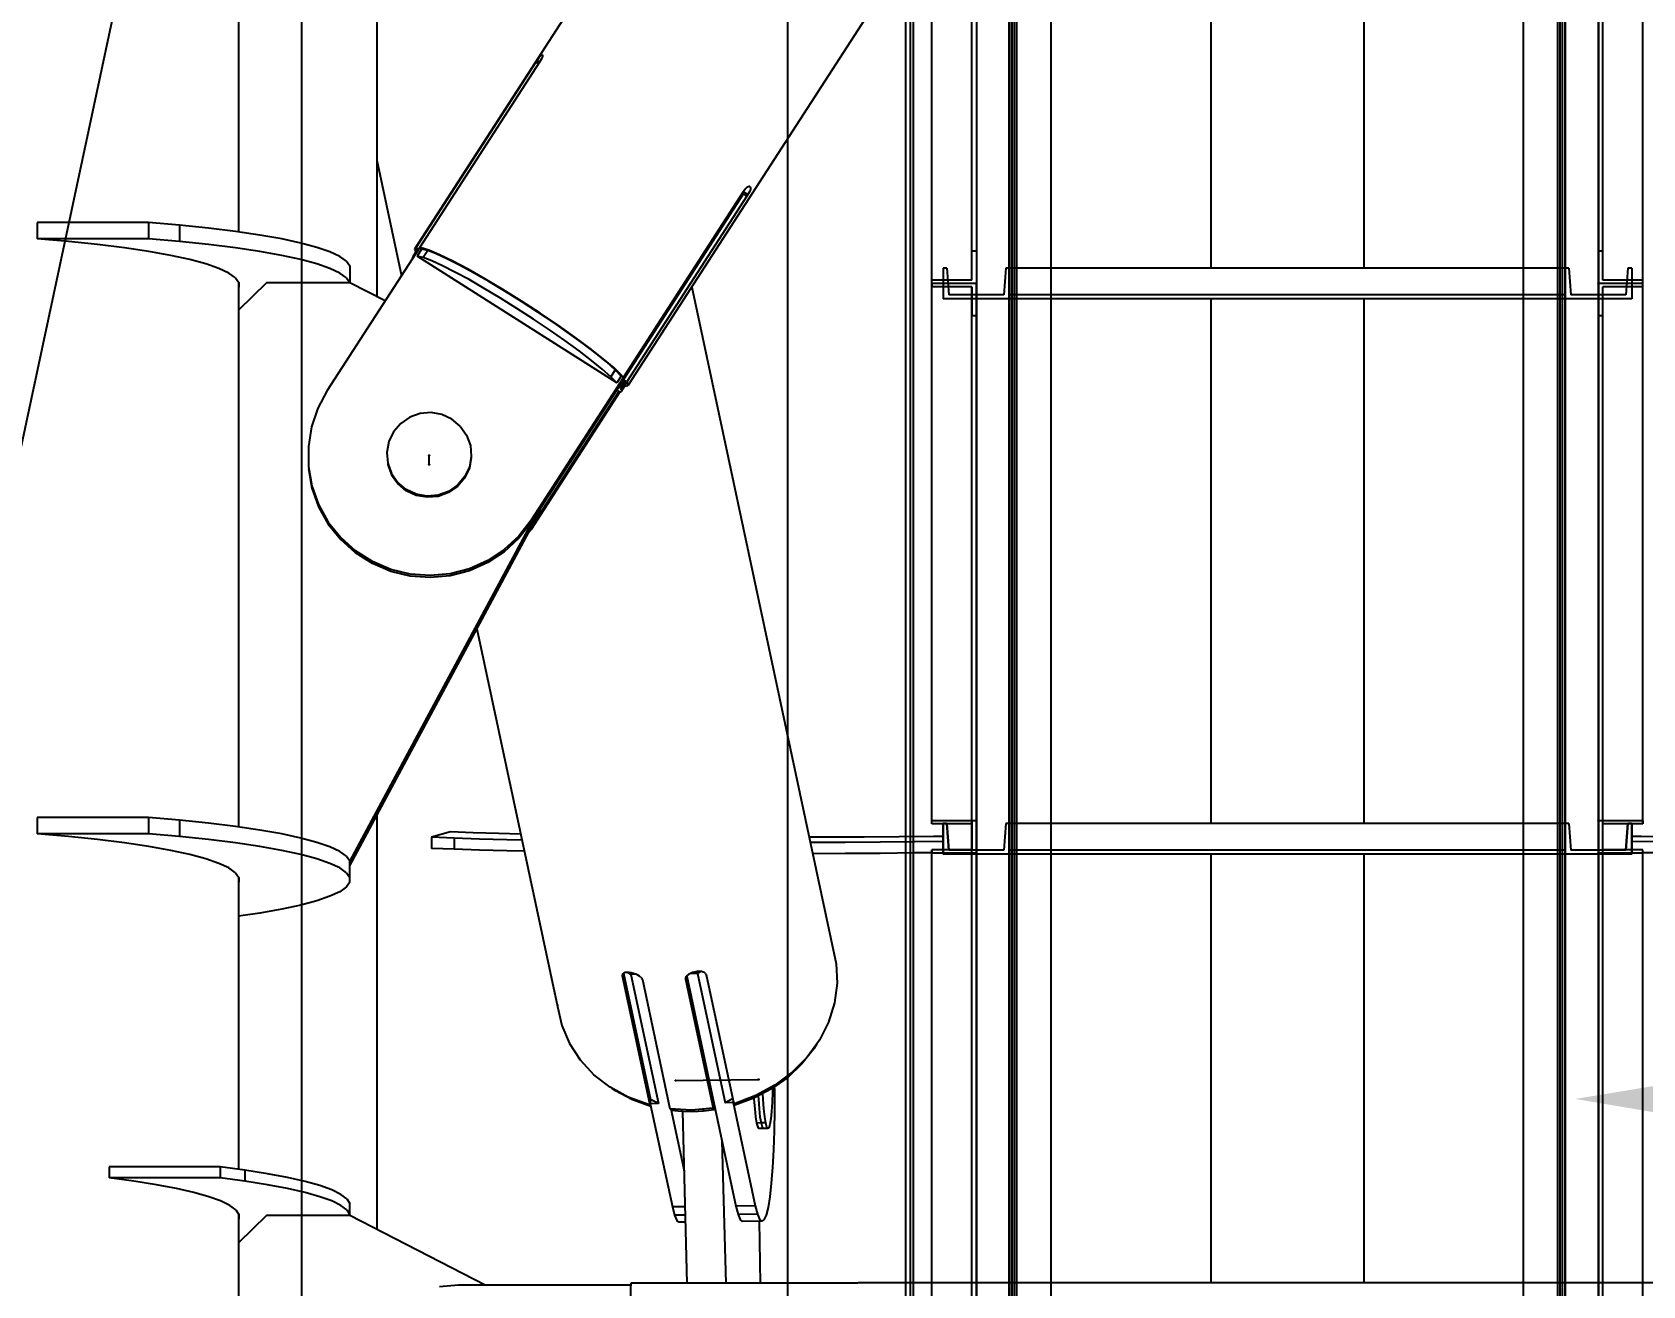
# Model space of a CAD drawing. Header units: millimetres. Extents: x 150209.93 to 150215.05, y 136675.65 to 136679.93.
# Drawn here: x 150211.3041 to 150211.3621, y 136678.6194 to 136678.6645 of the extents above; entities that cross this region are included whole.
import ezdxf

# ---------------------------------------------------------------- set-up
doc = ezdxf.new("R2010")
doc.units = ezdxf.units.MM
doc.header["$LTSCALE"] = 0.25
for name, pattern in [('CENTER', [50.8, 31.75, -6.35, 6.35, -6.35]), ('XKITLINE00', [0]), ('XKITLINE02', [4, 2, -2]), ('XKITLINE03', [6, 3, -1, 1, -1])]:
    doc.linetypes.add(name, pattern=pattern)
doc.styles.add('ROMANS', font='romans.shx')
doc.dimstyles.new('MD300', dxfattribs={"dimtxt": 2.5, "dimasz": 2.5, "dimexe": 1, "dimexo": 1, "dimgap": 0.5, "dimtad": 1, "dimdec": 1, "dimlfac": 50, "dimrnd": 0.5, "dimdsep": 46, "dimtxsty": 'ROMANS', "dimcen": 1, "dimclrd": 146, "dimclre": 146, "dimclrt": 30, "dimadec": 1, "dimazin": 2, "dimtfac": 1, "dimtdec": 1, "dimtmove": 0, "dimatfit": 1, "dimfxl": 1, "dimtolj": 1, "dimtzin": 0, "dimlwd": -1, "dimlwe": -1, "dimarcsym": 0})

# ---------------------------------------------------------------- blocks, each defined once
blk = doc.blocks.new('çatıı')
at = {"color": 8, "linetype": 'CENTER'}
for p, q in [((11840, 15740.27), (12015, 14920.27)), ((12370, 15740.27), (11840, 14920.27)), ((11927.5, 15330.27), (11840, 14920.27)), ((11927.5, 15330.27), (11927.5, 14510.27)), ((12015, 15209.12), (12015, 13540.01)), ((11950.5, 15090.41), (11950.5, 15092.06)), ((11994.88, 14979.51), (12009.79, 14979.7))]:
    blk.add_line(p, q, dxfattribs=at)
at = {"color": 8, "linetype": 'XKITLINE00'}
for p, q in [((11916.2, 15704.03), (11916.2, 15132.31)), ((12223.64, 15555.83), (11947.88, 15129.19)), ((12262.11, 15531.36), (11986.35, 15104.72)), ((11941.07, 15262.13), (11941.07, 15120.69)), ((12091.2, 15209.12), (12091.2, 15125.78)), ((12118.8, 15209.12), (12118.8, 15125.78)), ((11969.72, 15162.86), (11948.13, 15129.46)), ((11970.36, 15162.86), (11948.77, 15129.46)), ((11969.93, 15163.18), (11969.72, 15162.86)), ((11970.17, 15162.58), (11969.73, 15162.86)), ((11970.14, 15163.5), (11969.93, 15163.18)), ((11970.38, 15162.9), (11969.94, 15163.18)), ((11970.32, 15163.78), (11970.14, 15163.5)), ((11970.41, 15163.92), (11970.32, 15163.78)), ((11970.55, 15163.18), (11970.36, 15162.86)), ((11970.5, 15164), (11970.41, 15163.92)), ((11970.67, 15164.15), (11970.5, 15164)), ((11970.72, 15163.49), (11970.55, 15163.18)), ((11970.81, 15164.22), (11970.67, 15164.15)), ((11970.84, 15163.76), (11970.72, 15163.49)), ((11970.9, 15164.21), (11970.81, 15164.22)), ((11970.91, 15163.98), (11970.84, 15163.76)), ((11970.9, 15164.21), (11970.93, 15164.13)), ((11970.93, 15164.13), (11970.91, 15163.98)), ((11941.07, 15145.24), (11945.51, 15124.42)), ((12007.06, 15139.13), (11968.85, 15080.01)), ((12007.06, 15139.53), (11985.47, 15106.13)), ((12007.06, 15139.36), (11985.47, 15105.96)), ((12007.69, 15138.72), (11986.1, 15105.32)), ((12007.06, 15139.36), (12006.99, 15139.42)), ((12007.27, 15139.83), (12007.06, 15139.53)), ((12007.06, 15139.36), (12007.06, 15139.13)), ((12007.69, 15138.72), (12007.06, 15139.12)), ((12007.9, 15139.04), (12007.08, 15139.56)), ((12007.5, 15140.1), (12007.27, 15139.83)), ((12007.72, 15140.3), (12007.5, 15140.1)), ((12007.9, 15139.04), (12007.69, 15138.72)), ((12007.92, 15140.44), (12007.72, 15140.3)), ((12008.08, 15139.37), (12007.9, 15139.04)), ((12008.1, 15140.5), (12007.92, 15140.44)), ((12008.24, 15139.67), (12008.08, 15139.37)), ((12008.23, 15140.47), (12008.1, 15140.5)), ((12008.23, 15140.47), (12008.32, 15140.37)), ((12008.3, 15139.82), (12008.24, 15139.67)), ((12008.33, 15139.95), (12008.3, 15139.82)), ((12008.32, 15140.37), (12008.35, 15140.19)), ((12008.35, 15140.19), (12008.33, 15139.95)), ((11879.95, 15134.03), (11879.95, 15131.05)), ((11899.95, 15134.03), (11879.95, 15134.03)), ((11899.95, 15134.03), (11899.95, 15131.05)), ((11905.55, 15133.54), (11899.95, 15134.03)), ((11905.55, 15133.54), (11905.55, 15130.57)), ((11910.79, 15133), (11905.55, 15133.54)), ((11915.63, 15132.4), (11910.79, 15133)), ((11920.04, 15131.75), (11915.63, 15132.4)), ((11885.55, 15130.57), (11879.95, 15131.05)), ((11899.95, 15131.05), (11879.95, 15131.05)), ((11890.79, 15130.02), (11885.55, 15130.57)), ((11895.63, 15129.42), (11890.79, 15130.02)), ((11905.55, 15130.57), (11899.95, 15131.05)), ((11910.79, 15130.02), (11905.55, 15130.57)), ((11915.63, 15129.42), (11910.79, 15130.02)), ((11923.97, 15131.04), (11920.04, 15131.75)), ((11927.4, 15130.3), (11923.97, 15131.04)), ((11930.3, 15129.53), (11927.4, 15130.3)), ((11932.65, 15128.72), (11930.3, 15129.53)), ((11948.13, 15129.46), (11947.88, 15129.19)), ((11948.59, 15129.17), (11948.13, 15129.46)), ((11949.14, 15129.23), (11948.77, 15129.46)), ((11949.04, 15129.44), (11948.77, 15129.46)), ((11900.04, 15128.77), (11895.63, 15129.42)), ((11903.97, 15128.07), (11900.04, 15128.77)), ((11907.4, 15127.33), (11903.97, 15128.07)), ((11910.3, 15126.55), (11907.4, 15127.33)), ((11920.04, 15128.77), (11915.63, 15129.42)), ((11923.97, 15128.07), (11920.04, 15128.77)), ((11927.4, 15127.33), (11923.97, 15128.07)), ((11930.3, 15126.55), (11927.4, 15127.33)), ((11948.77, 15129.45), (11932.14, 15103.73)), ((11934.43, 15127.89), (11932.65, 15128.72)), ((11935.62, 15127.04), (11934.43, 15127.89)), ((11935.62, 15127.04), (11936.22, 15126.18)), ((11947.55, 15127.85), (11947.49, 15127.67)), ((11947.49, 15127.67), (11947.52, 15127.53)), ((11948.36, 15129.1), (11947.55, 15127.85)), ((11947.71, 15127.96), (11947.55, 15127.85)), ((11948.52, 15129.21), (11947.71, 15127.96)), ((11947.78, 15127.92), (11947.71, 15127.96)), ((11947.88, 15129.19), (11948.09, 15128.69)), ((11949.14, 15129.23), (11948.33, 15127.97)), ((11949.44, 15127.69), (11948.33, 15127.97)), ((11984.28, 15105.11), (11948.33, 15127.97)), ((11948.52, 15129.21), (11948.36, 15129.1)), ((11948.59, 15129.17), (11948.52, 15129.21)), ((11949.14, 15129.22), (11948.77, 15129.45)), ((11948.84, 15129.42), (11948.84, 15129.41)), ((11950.46, 15129), (11949.04, 15129.44)), ((11950.25, 15128.94), (11949.14, 15129.23)), ((11950.25, 15128.94), (11949.44, 15127.69)), ((11950.97, 15127.1), (11949.44, 15127.69)), ((11951.78, 15128.36), (11950.25, 15128.94)), ((11952.38, 15128.19), (11950.46, 15129)), ((11952.89, 15126.23), (11950.97, 15127.1)), ((11953.69, 15127.48), (11951.78, 15128.36)), ((11954.75, 15127.05), (11952.38, 15128.19)), ((11955.95, 15126.35), (11953.69, 15127.48)), ((11957.5, 15125.59), (11954.75, 15127.05)), ((11912.65, 15125.74), (11910.3, 15126.55)), ((11914.43, 15124.91), (11912.65, 15125.74)), ((11915.62, 15124.07), (11914.43, 15124.91)), ((11915.62, 15124.07), (11916.22, 15123.21)), ((11932.65, 15125.74), (11930.3, 15126.55)), ((11934.43, 15124.91), (11932.65, 15125.74)), ((11935.62, 15124.07), (11934.43, 15124.91)), ((11935.62, 15124.07), (11936.22, 15123.21)), ((11936.22, 15126.18), (11936.22, 15123.21)), ((11955.14, 15125.09), (11952.89, 15126.23)), ((11957.68, 15123.72), (11955.14, 15125.09)), ((11958.49, 15124.97), (11955.95, 15126.35)), ((11960.54, 15123.87), (11957.5, 15125.59)), ((11960.43, 15122.14), (11957.68, 15123.72)), ((11961.24, 15123.39), (11958.49, 15124.97)), ((11963.78, 15121.94), (11960.54, 15123.87)), ((11916.2, 15123.25), (11916.2, 15118.2)), ((11921.2, 15123.16), (11916.2, 15118.2)), ((11916.22, 15122.35), (11916.2, 15122.31)), ((11916.22, 15123.21), (11916.22, 15122.35)), ((11936.2, 15123.16), (11921.2, 15123.16)), ((11942.6, 15119.91), (11936.2, 15123.16)), ((11936.22, 15123.21), (11936.22, 15123.15)), ((11963.33, 15120.4), (11960.43, 15122.14)), ((11964.14, 15121.66), (11961.24, 15123.39)), ((11967.12, 15119.86), (11963.78, 15121.94)), ((11967.12, 15119.8), (11964.14, 15121.66)), ((11997.77, 15122.39), (12023.78, 15000.53)), ((11916.2, 15118.2), (11916.19, 15025.19)), ((11966.31, 15118.55), (11963.33, 15120.4)), ((11969.29, 15116.62), (11966.31, 15118.55)), ((11970.46, 15117.69), (11967.12, 15119.86)), ((11970.09, 15117.87), (11967.12, 15119.8)), ((11973, 15115.92), (11970.09, 15117.87)), ((12091.2, 15120.28), (12091.2, 15025.78)), ((12118.8, 15120.28), (12118.8, 15025.78)), ((11972.19, 15114.67), (11969.29, 15116.62)), ((11973.7, 15115.5), (11970.46, 15117.69)), ((11975.75, 15113.99), (11973, 15115.92)), ((11976.74, 15113.36), (11973.7, 15115.5)), ((11974.94, 15112.74), (11972.19, 15114.67)), ((11977.48, 15110.89), (11974.94, 15112.74)), ((11978.29, 15112.14), (11975.75, 15113.99)), ((11979.48, 15111.32), (11976.74, 15113.36)), ((11980.54, 15110.41), (11978.29, 15112.14)), ((11979.73, 15109.16), (11977.48, 15110.89)), ((11981.85, 15109.45), (11979.48, 15111.32)), ((11981.65, 15107.6), (11979.73, 15109.16)), ((11982.46, 15108.85), (11980.54, 15110.41)), ((11983.78, 15107.82), (11981.85, 15109.45)), ((11983.18, 15106.23), (11981.65, 15107.6)), ((11983.99, 15107.49), (11982.46, 15108.85)), ((11983.99, 15107.49), (11983.18, 15106.23)), ((11985.19, 15106.46), (11983.78, 15107.82)), ((11983.99, 15107.49), (11985.09, 15106.36)), ((11985.09, 15106.36), (11984.28, 15105.11)), ((11985.47, 15106.13), (11985.09, 15106.36)), ((11985.47, 15106.11), (11985.09, 15106.36)), ((11985.19, 15106.46), (11985.47, 15106.13)), ((11932.14, 15103.73), (11930.46, 15100.58)), ((11985.47, 15106.11), (11968.85, 15080.39)), ((11984.84, 15103.49), (11968.85, 15078.74)), ((11984.67, 15103.6), (11969.12, 15079.54)), ((11983.18, 15106.23), (11984.28, 15105.11)), ((11984.9, 15103.45), (11984.26, 15103.86)), ((11984.91, 15104.31), (11984.66, 15104.47)), ((11985.07, 15103.56), (11984.9, 15103.45)), ((11985.71, 15105.56), (11984.91, 15104.31)), ((11984.91, 15104.31), (11985.07, 15103.99)), ((11985.88, 15105.24), (11985.07, 15103.99)), ((11985.88, 15104.81), (11985.07, 15103.56)), ((11985.07, 15103.99), (11985.12, 15103.74)), ((11985.12, 15103.74), (11985.07, 15103.56)), ((11985.47, 15106.11), (11985.47, 15105.96)), ((11986.1, 15105.32), (11985.47, 15105.72)), ((11985.71, 15105.56), (11985.47, 15105.72)), ((11985.71, 15105.56), (11985.88, 15105.24)), ((11986.1, 15104.45), (11985.78, 15104.66)), ((11985.88, 15105.24), (11985.93, 15104.99)), ((11985.93, 15104.99), (11985.88, 15104.81)), ((11986.1, 15105.32), (11986.35, 15104.72)), ((11986.35, 15104.72), (11986.1, 15104.45)), ((11930.46, 15100.58), (11929.32, 15097.19)), ((11945.38, 15097.84), (11944.1, 15096.34)), ((11947.01, 15098.96), (11945.38, 15097.84)), ((11948.87, 15099.63), (11947.01, 15098.96)), ((11950.85, 15099.8), (11948.87, 15099.63)), ((11952.8, 15099.45), (11950.85, 15099.8)), ((11954.6, 15098.61), (11952.8, 15099.45)), ((11956.11, 15097.34), (11954.6, 15098.61)), ((11929.32, 15097.19), (11928.76, 15093.66)), ((11944.1, 15096.34), (11943.25, 15094.56)), ((11956.11, 15097.34), (11957.25, 15095.73)), ((11957.25, 15095.73), (11957.92, 15093.88)), ((11928.76, 15093.66), (11928.79, 15090.09)), ((11943.25, 15094.56), (11942.9, 15092.62)), ((11942.9, 15092.62), (11943.07, 15090.66)), ((11958.09, 15091.92), (11957.74, 15089.98)), ((11958.09, 15091.82), (11957.74, 15089.88)), ((11958.09, 15091.82), (11957.74, 15089.88)), ((11957.92, 15093.88), (11958.09, 15091.92)), ((11928.79, 15090.09), (11929.41, 15086.58)), ((11928.79, 15089.71), (11929.41, 15086.19)), ((11943.07, 15090.66), (11943.74, 15088.81)), ((11943.07, 15090.56), (11943.74, 15088.7)), ((11943.07, 15090.56), (11943.74, 15088.7)), ((11943.07, 15090.45), (11943.74, 15088.6)), ((11957.74, 15089.98), (11956.89, 15088.2)), ((11957.74, 15089.88), (11956.89, 15088.1)), ((11957.74, 15089.88), (11956.89, 15088.1)), ((11957.74, 15089.78), (11956.89, 15088)), ((11958.09, 15091.71), (11957.74, 15089.78)), ((11929.41, 15086.58), (11930.61, 15083.21)), ((11929.41, 15086.19), (11930.61, 15082.83)), ((11943.74, 15088.81), (11944.88, 15087.19)), ((11943.74, 15088.7), (11944.88, 15087.09)), ((11943.74, 15088.7), (11944.88, 15087.09)), ((11943.74, 15088.6), (11944.88, 15086.99)), ((11946.39, 15085.92), (11944.88, 15087.19)), ((11946.39, 15085.82), (11944.88, 15087.09)), ((11946.39, 15085.82), (11944.88, 15087.09)), ((11946.39, 15085.72), (11944.88, 15086.99)), ((11955.61, 15086.7), (11953.99, 15085.57)), ((11955.61, 15086.59), (11953.99, 15085.47)), ((11955.61, 15086.59), (11953.99, 15085.47)), ((11955.61, 15086.49), (11953.99, 15085.37)), ((11956.89, 15088.2), (11955.61, 15086.7)), ((11956.89, 15088.1), (11955.61, 15086.59)), ((11956.89, 15088.1), (11955.61, 15086.59)), ((11956.89, 15088), (11955.61, 15086.49)), ((11956.89, 15088.2), (11956.89, 15088.1)), ((11956.89, 15088.1), (11956.89, 15088)), ((11930.61, 15083.21), (11932.35, 15080.08)), ((11948.19, 15085.08), (11946.39, 15085.92)), ((11946.39, 15085.92), (11946.39, 15085.82)), ((11946.39, 15085.82), (11946.39, 15085.72)), ((11948.19, 15084.98), (11946.39, 15085.82)), ((11948.19, 15084.98), (11946.39, 15085.82)), ((11948.19, 15084.88), (11946.39, 15085.72)), ((11950.14, 15084.74), (11948.19, 15085.08)), ((11950.14, 15084.64), (11948.19, 15084.98)), ((11950.14, 15084.64), (11948.19, 15084.98)), ((11950.14, 15084.53), (11948.19, 15084.88)), ((11952.12, 15084.9), (11950.14, 15084.74)), ((11952.12, 15084.8), (11950.14, 15084.64)), ((11952.12, 15084.8), (11950.14, 15084.64)), ((11952.12, 15084.7), (11950.14, 15084.53)), ((11953.99, 15085.57), (11952.12, 15084.9)), ((11953.99, 15085.47), (11952.12, 15084.8)), ((11953.99, 15085.47), (11952.12, 15084.8)), ((11953.99, 15085.37), (11952.12, 15084.7)), ((11930.61, 15082.83), (11932.35, 15079.7)), ((11969.52, 15081.06), (11936.22, 15019.06)), ((11969.73, 15080.69), (11936.22, 15018.3)), ((11968.85, 15080.39), (11966.66, 15077.56)), ((11968.85, 15080.39), (11968.85, 15080.01)), ((11970.68, 15082.85), (11969.73, 15080.69)), ((11969.73, 15081.38), (11969.73, 15080.69)), ((11932.35, 15080.08), (11934.58, 15077.28)), ((11932.35, 15079.7), (11934.58, 15076.9)), ((11937.25, 15074.89), (11934.58, 15077.28)), ((11966.66, 15077.56), (11964.03, 15075.12)), ((11968.85, 15080.01), (11966.66, 15077.18)), ((11966.66, 15077.56), (11966.66, 15077.18)), ((11968.85, 15078.74), (11968.32, 15078.06)), ((11968.85, 15079.04), (11968.85, 15078.74)), ((11937.25, 15074.51), (11934.58, 15076.9)), ((11940.29, 15072.96), (11937.25, 15074.89)), ((11940.29, 15072.58), (11937.25, 15074.51)), ((11964.03, 15075.12), (11961.04, 15073.14)), ((11964.03, 15074.73), (11961.04, 15072.76)), ((11966.66, 15077.18), (11964.03, 15074.73)), ((11943.6, 15071.55), (11940.29, 15072.96)), ((11943.6, 15071.17), (11940.29, 15072.58)), ((11947.09, 15070.71), (11943.6, 15071.55)), ((11957.75, 15071.67), (11954.27, 15070.77)), ((11961.04, 15073.14), (11957.75, 15071.67)), ((11961.04, 15072.76), (11957.75, 15071.29)), ((11947.09, 15070.32), (11943.6, 15071.17)), ((11950.68, 15070.44), (11947.09, 15070.71)), ((11950.68, 15070.06), (11947.09, 15070.32)), ((11954.27, 15070.77), (11950.68, 15070.44)), ((11954.27, 15070.39), (11950.68, 15070.06)), ((11957.75, 15071.29), (11954.27, 15070.39)), ((11959.08, 15060.85), (11973.59, 14992.86)), ((11879.95, 15026.9), (11879.95, 15023.93)), ((11899.95, 15026.9), (11879.95, 15026.9)), ((11899.95, 15026.9), (11899.95, 15023.93)), ((11905.55, 15026.42), (11899.95, 15026.9)), ((11905.55, 15026.42), (11905.55, 15023.44)), ((11910.79, 15025.88), (11905.55, 15026.42)), ((11915.63, 15025.28), (11910.79, 15025.88)), ((11920.04, 15024.62), (11915.63, 15025.28)), ((11941.07, 15027.32), (11941.07, 14952.73)), ((11885.55, 15023.45), (11879.95, 15023.93)), ((11899.95, 15023.93), (11879.95, 15023.93)), ((11890.79, 15022.9), (11885.55, 15023.45)), ((11895.63, 15022.3), (11890.79, 15022.9)), ((11900.04, 15021.65), (11895.63, 15022.3)), ((11905.55, 15023.44), (11899.95, 15023.93)), ((11910.79, 15022.9), (11905.55, 15023.44)), ((11915.63, 15022.3), (11910.79, 15022.9)), ((11920.04, 15021.65), (11915.63, 15022.3)), ((11923.97, 15023.92), (11920.04, 15024.62)), ((11927.4, 15023.18), (11923.97, 15023.92)), ((11930.3, 15022.4), (11927.4, 15023.18)), ((11932.65, 15021.6), (11930.3, 15022.4)), ((11954.32, 15024.29), (11950.9, 15023.32)), ((11950.9, 15023.32), (11950.9, 15021.32)), ((11955.03, 15023.15), (11950.9, 15023.32)), ((11958.45, 15024.13), (11954.32, 15024.29)), ((11955.03, 15023.15), (11955.03, 15021.15)), ((11959.57, 15023), (11955.03, 15023.15)), ((11962.99, 15023.98), (11958.45, 15024.13)), ((11964.48, 15022.87), (11959.57, 15023)), ((11967.02, 15023.86), (11962.99, 15023.98)), ((11967.25, 15022.8), (11964.48, 15022.87)), ((12022.42, 15023.32), (12018.92, 15023.31)), ((12025.4, 15022.38), (12019.13, 15022.35)), ((12028.82, 15023.35), (12022.42, 15023.32)), ((12031.7, 15022.42), (12025.4, 15022.38)), ((12035.12, 15023.4), (12028.82, 15023.35)), ((12037.86, 15022.49), (12031.7, 15022.42)), ((12041.28, 15023.46), (12035.12, 15023.4)), ((12043.01, 15022.56), (12037.86, 15022.49)), ((12043.01, 15023.48), (12041.28, 15023.46)), ((12168.71, 15023.46), (12166.99, 15023.48)), ((12172.13, 15022.49), (12166.99, 15022.56)), ((12174.87, 15023.4), (12168.71, 15023.46)), ((11903.97, 15020.95), (11900.04, 15021.65)), ((11907.4, 15020.21), (11903.97, 15020.95)), ((11910.3, 15019.43), (11907.4, 15020.21)), ((11912.65, 15018.62), (11910.3, 15019.43)), ((11923.97, 15020.95), (11920.04, 15021.65)), ((11927.4, 15020.21), (11923.97, 15020.95)), ((11930.3, 15019.43), (11927.4, 15020.21)), ((11932.65, 15018.62), (11930.3, 15019.43)), ((11934.43, 15020.77), (11932.65, 15021.6)), ((11935.62, 15019.92), (11934.43, 15020.77)), ((11935.62, 15019.92), (11936.22, 15019.06)), ((11955.03, 15021.15), (11950.9, 15021.32)), ((11959.57, 15021), (11955.03, 15021.15)), ((11964.48, 15020.87), (11959.57, 15021)), ((11967.68, 15020.79), (11964.48, 15020.87)), ((12025.4, 15020.38), (12019.55, 15020.35)), ((12031.7, 15020.42), (12025.4, 15020.38)), ((12037.86, 15020.49), (12031.7, 15020.42)), ((12041.01, 15020.53), (12037.86, 15020.49)), ((12091.2, 15020.28), (12091.2, 14943.1)), ((12118.8, 15020.28), (12118.8, 14943.1)), ((12172.13, 15020.49), (12168.99, 15020.53)), ((11914.43, 15017.79), (11912.65, 15018.62)), ((11915.62, 15016.94), (11914.43, 15017.79)), ((11915.62, 15016.94), (11916.22, 15016.09)), ((11934.43, 15017.79), (11932.65, 15018.62)), ((11935.62, 15016.94), (11934.43, 15017.79)), ((11935.62, 15016.94), (11936.22, 15016.09)), ((11936.22, 15015.23), (11936.22, 15019.06)), ((11916.2, 15016.12), (11916.2, 14963.53)), ((11916.22, 15015.23), (11916.2, 15015.19)), ((11916.22, 15016.09), (11916.22, 15015.23)), ((11934.43, 15013.52), (11932.65, 15012.69)), ((11935.62, 15014.37), (11934.43, 15013.52)), ((11936.22, 15015.23), (11935.62, 15014.37)), ((11927.4, 15011.11), (11923.97, 15010.37)), ((11930.3, 15011.88), (11927.4, 15011.11)), ((11932.65, 15012.69), (11930.3, 15011.88)), ((11920.04, 15009.67), (11916.2, 15009.1)), ((11923.97, 15010.37), (11920.04, 15009.67)), ((11986.12, 14998.98), (11985.79, 14998.95)), ((11986.49, 14998.97), (11986.12, 14998.98)), ((11986.82, 14998.63), (11986.13, 14998.98)), ((11998.32, 14999.05), (11997.92, 14998.94)), ((11998.74, 14999.12), (11998.32, 14999.05)), ((11999.15, 14999.15), (11998.74, 14999.12)), ((11999.48, 14999.13), (11998.81, 14998.78)), ((11999.52, 14999.12), (11999.15, 14999.15)), ((11999.84, 14999.05), (11999.52, 14999.12)), ((12000.1, 14998.94), (11999.84, 14999.05)), ((12023.78, 15000.53), (12023.94, 14997.02)), ((11985.35, 14998.75), (11985.25, 14998.6)), ((11985.25, 14998.6), (11985.25, 14998.41)), ((11985.25, 14998.41), (11990.21, 14975.16)), ((11985.53, 14998.87), (11985.35, 14998.75)), ((11985.44, 14998.81), (11990.26, 14976.25)), ((11985.5, 14998.85), (11990.35, 14976.11)), ((11985.79, 14998.95), (11985.53, 14998.87)), ((11986.89, 14998.91), (11986.49, 14998.97)), ((11987.74, 14998.64), (11986.82, 14998.63)), ((11986.82, 14998.63), (11991.78, 14975.37)), ((11987.3, 14998.8), (11986.89, 14998.91)), ((11987.7, 14998.66), (11987.3, 14998.8)), ((11988.07, 14998.49), (11987.7, 14998.66)), ((11988.38, 14998.29), (11988.07, 14998.49)), ((11988.64, 14998.09), (11988.38, 14998.29)), ((11988.64, 14998.09), (11988.77, 14997.92)), ((11988.77, 14997.92), (11988.81, 14997.88)), ((11988.81, 14997.88), (11988.9, 14997.69)), ((11988.9, 14997.69), (11993.86, 14974.43)), ((11996.66, 14997.98), (11996.65, 14997.78)), ((11996.65, 14997.78), (12001.61, 14974.53)), ((11996.68, 14998.02), (11996.66, 14997.98)), ((11996.76, 14998.19), (11996.68, 14998.02)), ((11996.94, 14998.4), (11996.76, 14998.19)), ((11996.82, 14998.26), (12001.66, 14975.59)), ((11996.88, 14998.33), (12005.73, 14956.9)), ((11997.21, 14998.6), (11996.94, 14998.4)), ((11997.54, 14998.79), (11997.21, 14998.6)), ((11998.81, 14998.78), (11997.5, 14998.76)), ((11997.92, 14998.94), (11997.54, 14998.79)), ((11998.81, 14998.78), (12003.77, 14975.53)), ((12000.28, 14998.79), (12000.1, 14998.94)), ((12000.28, 14998.79), (12000.36, 14998.61)), ((12000.36, 14998.61), (12005.33, 14975.35)), ((12023.94, 14997.02), (12023.48, 14993.5)), ((12023.48, 14993.5), (12022.41, 14990.05)), ((11973.58, 14993.15), (11973.59, 14992.86)), ((11973.59, 14992.86), (11974.37, 14989.44)), ((11974.37, 14989.44), (11975.75, 14986.2)), ((12022.41, 14990.05), (12020.75, 14986.78)), ((11975.75, 14986.2), (11977.69, 14983.22)), ((12019.76, 14985.21), (12017.62, 14982.5)), ((12020.75, 14986.78), (12018.55, 14983.74)), ((12020.29, 14986.13), (12019.76, 14985.21)), ((11977.69, 14983.22), (11980.15, 14980.57)), ((12017.62, 14982.5), (12015.07, 14980.08)), ((12018.55, 14983.74), (12015.87, 14981.02)), ((11983.06, 14978.31), (11980.15, 14980.57)), ((12012.75, 14978.69), (12009.3, 14976.81)), ((12015.07, 14980.08), (12012.16, 14978.01)), ((12015.87, 14981.02), (12012.75, 14978.69)), ((11986.36, 14976.51), (11983.06, 14978.31)), ((11984.07, 14977.65), (11983.46, 14978.1)), ((11987.13, 14976.04), (11984.07, 14977.65)), ((11989.97, 14975.21), (11986.36, 14976.51)), ((11987.08, 14976.25), (11987.13, 14976.04)), ((11990.42, 14974.87), (11987.13, 14976.04)), ((11990.26, 14976.25), (11990.21, 14975.16)), ((11990.27, 14976.49), (11990.24, 14975.8)), ((11990.24, 14975.8), (11990.32, 14975.41)), ((11990.35, 14976.11), (11990.32, 14975.35)), ((11991.78, 14975.37), (11990.35, 14976.11)), ((12001.67, 14975.89), (12001.64, 14975.15)), ((12005.14, 14976.23), (12003.77, 14975.53)), ((12008.97, 14976.32), (12005.55, 14975.06)), ((12009.3, 14976.81), (12005.58, 14975.41)), ((12008.9, 14976.66), (12008.97, 14976.32)), ((12012.16, 14978.01), (12008.97, 14976.32)), ((12008.97, 14976.32), (12008.98, 14976.14)), ((12008.98, 14976.14), (12009.11, 14974.43)), ((12009.75, 14976.73), (12009.78, 14976.15)), ((12009.75, 14976.73), (12009.78, 14976.15)), ((12009.78, 14976.15), (12009.9, 14974.44)), ((12009.78, 14976.15), (12009.9, 14974.44)), ((12010.53, 14977.15), (12010.57, 14976.16)), ((12010.57, 14976.16), (12010.7, 14974.45)), ((12012.31, 14977.45), (12012.26, 14975.6)), ((12012.32, 14978.12), (12012.31, 14977.45)), ((12012.64, 14978.35), (12012.65, 14977.89)), ((12012.65, 14977.89), (12012.66, 14974.14)), ((11990.21, 14975.16), (11989.97, 14975.21)), ((11991.78, 14975.37), (11990.32, 14975.35)), ((11990.32, 14975.35), (11994.29, 14956.75)), ((11997.72, 14974.21), (11993.86, 14974.43)), ((11994.01, 14974.42), (11996.39, 14963.26)), ((11994.02, 14974.42), (11994.08, 14974.13)), ((11996.01, 14973.94), (11994.08, 14974.13)), ((11995.93, 14974.31), (11996.01, 14973.94)), ((11997.95, 14973.9), (11996.01, 14973.94)), ((11996.11, 14973.94), (11996.92, 14943.04)), ((12001.61, 14974.53), (11997.72, 14974.21)), ((11999.9, 14973.99), (11997.95, 14973.9)), ((11999.81, 14974.38), (11999.9, 14973.99)), ((12001.84, 14974.22), (11999.9, 14973.99)), ((12001.66, 14975.59), (12001.61, 14974.53)), ((12001.64, 14975.15), (12001.84, 14974.22)), ((12001.87, 14974.96), (12001.84, 14974.22)), ((12005.24, 14975.55), (12003.77, 14975.53)), ((12005.24, 14975.74), (12005.24, 14975.55)), ((12005.24, 14975.55), (12009.21, 14956.94)), ((12005.58, 14975.41), (12005.33, 14975.35)), ((12005.48, 14975.39), (12005.55, 14975.06)), ((12009.11, 14974.43), (12009.27, 14972.98)), ((12009.27, 14972.98), (12009.46, 14971.87)), ((12009.9, 14974.44), (12010.06, 14972.99)), ((12009.9, 14974.44), (12010.06, 14972.99)), ((12010.06, 14972.99), (12010.25, 14971.88)), ((12010.06, 14972.99), (12010.25, 14971.88)), ((12010.7, 14974.45), (12010.86, 14973)), ((12010.86, 14973), (12011.05, 14971.89)), ((12012.16, 14973.96), (12012.03, 14972.61)), ((12012.26, 14975.6), (12012.16, 14973.96)), ((12012.66, 14974.14), (12012.61, 14970.49)), ((12010.25, 14971.88), (12009.46, 14971.87)), ((12009.46, 14971.87), (12009.66, 14971.15)), ((12009.66, 14971.15), (12009.87, 14970.86)), ((12010.67, 14970.87), (12009.87, 14970.86)), ((12011.05, 14971.89), (12010.25, 14971.88)), ((12010.25, 14971.88), (12010.46, 14971.16)), ((12010.25, 14971.88), (12010.46, 14971.16)), ((12010.46, 14971.16), (12010.67, 14970.87)), ((12010.46, 14971.16), (12010.67, 14970.87)), ((12011.46, 14970.88), (12010.67, 14970.87)), ((12011.05, 14971.89), (12011.25, 14971.17)), ((12011.25, 14971.17), (12011.46, 14970.88)), ((12011.67, 14971.03), (12011.46, 14970.88)), ((12011.86, 14971.62), (12011.67, 14971.03)), ((12012.03, 14972.61), (12011.86, 14971.62)), ((12012.61, 14970.49), (12012.5, 14967.03)), ((12003.21, 14968.68), (12003.89, 14943.04)), ((12012.5, 14967.03), (12012.32, 14963.84)), ((11912.88, 14963.97), (11892.88, 14963.97)), ((11892.88, 14963.97), (11892.88, 14961.99)), ((11897.34, 14961.39), (11892.88, 14961.99)), ((11912.88, 14961.99), (11892.88, 14961.99)), ((11901.4, 14960.75), (11897.34, 14961.39)), ((11917.34, 14963.38), (11912.88, 14963.97)), ((11912.88, 14963.97), (11912.88, 14961.99)), ((11917.34, 14961.39), (11912.88, 14961.99)), ((11921.4, 14962.74), (11917.34, 14963.38)), ((11917.34, 14963.38), (11917.34, 14961.39)), ((11921.4, 14960.75), (11917.34, 14961.39)), ((11925.01, 14962.06), (11921.4, 14962.74)), ((11928.16, 14961.34), (11925.01, 14962.06)), ((11930.81, 14960.59), (11928.16, 14961.34)), ((12012.32, 14963.84), (12012.1, 14961.01)), ((11905.01, 14960.07), (11901.4, 14960.75)), ((11908.16, 14959.35), (11905.01, 14960.07)), ((11910.81, 14958.6), (11908.16, 14959.35)), ((11912.96, 14957.83), (11910.81, 14958.6)), ((11925.01, 14960.07), (11921.4, 14960.75)), ((11928.16, 14959.35), (11925.01, 14960.07)), ((11930.81, 14958.6), (11928.16, 14959.35)), ((11932.96, 14959.81), (11930.81, 14960.59)), ((11932.96, 14957.83), (11930.81, 14958.6)), ((11934.59, 14959.02), (11932.96, 14959.81)), ((11935.68, 14958.2), (11934.59, 14959.02)), ((12011.82, 14958.6), (12011.51, 14956.67)), ((12012.1, 14961.01), (12011.82, 14958.6)), ((11914.59, 14957.03), (11912.96, 14957.83)), ((11915.68, 14956.22), (11914.59, 14957.03)), ((11915.68, 14956.22), (11916.23, 14955.4)), ((11934.59, 14957.03), (11932.96, 14957.83)), ((11935.68, 14956.22), (11934.59, 14957.03)), ((11935.68, 14958.2), (11936.23, 14957.39)), ((11935.68, 14956.22), (11936.23, 14955.4)), ((11936.23, 14955.23), (11936.23, 14957.39)), ((11996.56, 14956.78), (11994.29, 14956.75)), ((11994.29, 14956.75), (11994.67, 14955.27)), ((12009.21, 14956.94), (12005.73, 14956.9)), ((12005.73, 14956.9), (12006.11, 14955.41)), ((12009.21, 14956.94), (12009.59, 14955.46)), ((12011.51, 14956.67), (12011.16, 14955.27)), ((11916.2, 14955.45), (11916.2, 14950.29)), ((11921.2, 14955.24), (11916.2, 14950.29)), ((11916.23, 14954.58), (11916.2, 14954.53)), ((11916.23, 14955.4), (11916.23, 14954.58)), ((11936.2, 14955.24), (11921.2, 14955.24)), ((11960.56, 14942.67), (11936.2, 14955.24)), ((11996.6, 14955.29), (11994.67, 14955.27)), ((11994.67, 14955.27), (11995.07, 14954.34)), ((11995.47, 14954), (11995.07, 14954.34)), ((11996.64, 14954.02), (11995.47, 14954)), ((12009.59, 14955.46), (12006.11, 14955.41)), ((12006.11, 14955.41), (12006.51, 14954.49)), ((12006.91, 14954.15), (12006.51, 14954.49)), ((12010.39, 14954.19), (12006.91, 14954.15)), ((12009.59, 14955.46), (12009.99, 14954.53)), ((12009.89, 14954.18), (12010.07, 14943.04)), ((12010.39, 14954.19), (12009.99, 14954.53)), ((12010.78, 14954.44), (12010.39, 14954.19)), ((12011.16, 14955.27), (12010.78, 14954.44)), ((11916.2, 14950.29), (11916.2, 14892.12)), ((11955.8, 14942.67), (11952.35, 14942.4)), ((11986.8, 14942.67), (11955.8, 14942.67)), ((11986.8, 14943.04), (11986.8, 14943.01)), ((12026.8, 14943.04), (11986.8, 14943.04)), ((11986.8, 14943.01), (11986.8, 14942.57)), ((12026.8, 14943.01), (11986.8, 14943.01)), ((11986.8, 14937.07), (11986.8, 14942.57)), ((12026.8, 14943.04), (12026.8, 14943.01)), ((12027.11, 14943.04), (12026.8, 14943.04)), ((12027.11, 14943.02), (12026.8, 14943.01)), ((12027.39, 14943.04), (12027.11, 14943.04)), ((12027.39, 14943.04), (12027.11, 14943.02)), ((12027.63, 14943.06), (12027.39, 14943.04)), ((12027.8, 14943.1), (12027.63, 14943.06)), ((12182.19, 14943.1), (12027.8, 14943.1))]:
    blk.add_line(p, q, dxfattribs=at)
at = {"color": 116, "linetype": 'XKITLINE02', "true_color": 0x136734}
for p, q in [((12037.16, 13721.24), (12037.17, 15406.22)), ((12037.69, 13721.24), (12037.7, 15406.22)), ((12054.93, 13721.24), (12054.93, 15406.22)), ((12055.01, 13721.24), (12055.01, 15406.22)), ((12055.46, 13721.24), (12055.47, 15406.22)), ((12055.86, 13721.24), (12055.86, 15406.22)), ((12147.49, 14302.1), (12147.49, 15406.22)), ((12153.69, 13723.56), (12153.69, 15406.22)), ((12154.14, 13721.24), (12154.14, 15406.22)), ((12154.54, 13721.24), (12154.54, 15406.22)), ((12154.99, 13721.24), (12154.99, 15406.22)), ((12155.07, 13721.24), (12155.07, 15406.22)), ((12048.21, 15123.61), (12048.21, 15226.28)), ((12049.01, 15226.28), (12049.01, 15128.83)), ((12160.99, 15123.03), (12160.99, 15226.28)), ((12161.79, 15123.61), (12161.79, 15226.28)), ((12041.01, 15123.03), (12041.01, 15221.06)), ((12168.99, 15123.03), (12168.99, 15221.06)), ((12049.01, 15215.71), (12049.01, 15123.03)), ((12049.01, 15128.83), (12048.21, 15128.83)), ((12049.01, 15128.83), (12049.01, 15123.03)), ((12161.79, 15128.83), (12160.99, 15128.83)), ((12043.69, 15125.78), (12043.01, 15125.78)), ((12043.01, 15125.78), (12043.01, 15120.28)), ((12043.01, 15125.78), (12043.01, 15120.28)), ((12043.69, 15125.78), (12044.07, 15120.98)), ((12043.69, 15125.78), (12044.07, 15120.98)), ((12054.33, 15125.78), (12053.95, 15120.98)), ((12054.33, 15125.78), (12053.95, 15120.98)), ((12055.01, 15125.78), (12054.33, 15125.78)), ((12062.51, 15125.78), (12055.01, 15125.78)), ((12055.01, 15120.28), (12055.01, 15125.78)), ((12055.01, 15125.78), (12055.01, 15120.28)), ((12055.01, 15125.78), (12055.01, 15120.28)), ((12154.99, 15125.78), (12147.49, 15125.78)), ((12154.99, 15120.28), (12154.99, 15125.78)), ((12154.99, 15125.78), (12154.99, 15120.28)), ((12155.67, 15125.78), (12154.99, 15125.78)), ((12154.99, 15125.78), (12154.99, 15120.28)), ((12155.67, 15125.78), (12156.05, 15120.98)), ((12155.67, 15125.78), (12156.05, 15120.98)), ((12166.31, 15125.78), (12165.93, 15120.98)), ((12166.31, 15125.78), (12165.93, 15120.98)), ((12166.99, 15125.78), (12166.31, 15125.78)), ((12166.99, 15125.78), (12166.99, 15120.28)), ((12166.99, 15125.78), (12166.99, 15120.28)), ((12048.21, 15123.61), (12041.01, 15123.61)), ((12041.01, 15123.03), (12041.01, 15122.44)), ((12049.01, 15123.03), (12041.01, 15123.03)), ((12041.01, 15025.71), (12041.01, 15123.03)), ((12049.01, 15123.03), (12041.01, 15123.03)), ((12048.21, 15122.44), (12041.01, 15122.44)), ((12053.95, 15120.98), (12044.07, 15120.98)), ((12048.21, 15122.44), (12048.21, 15117.2)), ((12048.21, 15020.46), (12048.21, 15122.44)), ((12049.01, 15117.2), (12049.01, 15123.03)), ((12049.01, 15020.46), (12049.01, 15120.98)), ((12154.99, 15120.98), (12055.01, 15120.98)), ((12165.93, 15120.98), (12156.05, 15120.98)), ((12160.99, 15020.46), (12160.99, 15123.03)), ((12168.99, 15123.03), (12160.99, 15123.03)), ((12168.99, 15123.03), (12160.99, 15123.03)), ((12168.99, 15123.61), (12161.79, 15123.61)), ((12161.79, 15020.46), (12161.79, 15122.44)), ((12168.99, 15122.44), (12161.79, 15122.44)), ((12168.99, 15025.71), (12168.99, 15123.03)), ((12055.01, 15120.28), (12043.01, 15120.28)), ((12062.51, 15120.28), (12055.01, 15120.28)), ((12154.99, 15120.28), (12147.49, 15120.28)), ((12166.99, 15120.28), (12154.99, 15120.28)), ((12049.01, 15117.2), (12048.21, 15117.2)), ((12161.79, 15117.2), (12160.99, 15117.2)), ((12049.01, 15026.29), (12041.01, 15026.29)), ((12048.21, 15025.71), (12041.01, 15025.71)), ((12043.69, 15025.78), (12043.01, 15025.78)), ((12043.01, 15020.28), (12043.01, 15025.78)), ((12043.01, 15025.78), (12043.01, 15020.28)), ((12044.07, 15020.98), (12043.69, 15025.78)), ((12043.69, 15025.78), (12044.07, 15020.98)), ((12049.01, 15026.28), (12048.21, 15026.28)), ((12048.21, 15026.28), (12048.21, 15021.06)), ((12048.21, 14923.61), (12048.21, 15026.28)), ((12049.01, 15026.28), (12049.01, 15020.48)), ((12049.01, 15026.28), (12049.01, 14928.83)), ((12054.33, 15025.78), (12053.95, 15020.98)), ((12054.33, 15025.78), (12053.95, 15020.98)), ((12055.01, 15025.78), (12054.33, 15025.78)), ((12062.51, 15025.78), (12055.01, 15025.78)), ((12055.01, 15020.28), (12055.01, 15025.78)), ((12055.01, 15025.78), (12055.01, 15020.28)), ((12055.01, 15025.78), (12055.01, 15020.28)), ((12154.99, 15025.78), (12147.49, 15025.78)), ((12154.99, 15020.28), (12154.99, 15025.78)), ((12154.99, 15025.78), (12154.99, 15020.28)), ((12155.67, 15025.78), (12154.99, 15025.78)), ((12154.99, 15025.78), (12154.99, 15020.28)), ((12155.67, 15025.78), (12156.05, 15020.98)), ((12155.67, 15025.78), (12156.05, 15020.98)), ((12160.99, 15026.29), (12160.99, 15020.46)), ((12168.99, 15026.29), (12160.99, 15026.29)), ((12160.99, 14923.03), (12160.99, 15026.28)), ((12161.79, 15026.28), (12160.99, 15026.28)), ((12161.79, 14923.61), (12161.79, 15026.28)), ((12161.79, 15020.46), (12161.79, 15025.71)), ((12168.99, 15025.71), (12161.79, 15025.71)), ((12166.31, 15025.78), (12165.93, 15020.98)), ((12165.93, 15020.98), (12166.31, 15025.78)), ((12166.99, 15025.78), (12166.31, 15025.78)), ((12166.99, 15025.78), (12166.99, 15020.28)), ((12166.99, 15020.28), (12166.99, 15025.78)), ((12168.99, 15026.29), (12168.99, 15025.71)), ((12048.21, 15021.06), (12041.01, 15021.06)), ((12041.01, 15021.06), (12041.01, 15020.48)), ((12041.01, 14923.03), (12041.01, 15021.06)), ((12049.01, 15020.48), (12041.01, 15020.48)), ((12055.01, 15020.28), (12043.01, 15020.28)), ((12053.95, 15020.98), (12044.07, 15020.98)), ((12049.01, 15020.46), (12048.21, 15020.46)), ((12049.01, 14923.03), (12049.01, 15020.48)), ((12154.99, 15020.98), (12055.01, 15020.98)), ((12062.51, 15020.28), (12055.01, 15020.28)), ((12154.99, 15020.28), (12147.49, 15020.28)), ((12166.99, 15020.28), (12154.99, 15020.28)), ((12165.93, 15020.98), (12156.05, 15020.98)), ((12168.99, 15020.47), (12160.99, 15020.47)), ((12161.79, 15020.46), (12160.99, 15020.46)), ((12168.99, 15021.06), (12161.79, 15021.06)), ((12168.99, 14923.03), (12168.99, 15021.06)), ((12036.31, 14897.45), (12036.31, 14943.1)), ((12056.31, 14897.45), (12056.31, 14943.1)), ((12062.51, 14533.91), (12062.51, 14943.1)), ((12062.51, 14897.45), (12062.51, 14943.1)), ((12147.49, 13721.24), (12147.49, 14943.1)), ((12153.69, 14897.45), (12153.69, 14943.1))]:
    blk.add_line(p, q, dxfattribs=at)
at = {"color": 1, "linetype": 'XKITLINE03'}
for p, q in [((12049.02, 15406.22), (12049.01, 13721.24)), ((12055.01, 15406.22), (12055.01, 13721.24)), ((12147.49, 13721.24), (12147.49, 15406.22)), ((12160.99, 15406.22), (12160.99, 13721.24)), ((12049.01, 15220.48), (12049.01, 15123.03)), ((12160.99, 15123.03), (12160.99, 15220.47)), ((12049.01, 15123.03), (12049.01, 15026.29)), ((12160.99, 15026.29), (12160.99, 15123.03)), ((12154.99, 15120.28), (12055.01, 15120.28)), ((12055.01, 15120.28), (12055.01, 15120.28)), ((12154.99, 15120.28), (12154.99, 15120.28)), ((12049.01, 15020.48), (12049.01, 14923.03)), ((12154.99, 15020.28), (12055.01, 15020.28)), ((12055.01, 15020.28), (12055.01, 15020.28)), ((12154.99, 15020.28), (12154.99, 15020.28)), ((12160.99, 14923.03), (12160.99, 15020.47))]:
    blk.add_line(p, q, dxfattribs=at)
at = {"color": 7, "linetype": 'XKITLINE00'}
for p, q in [((12153.69, 14943.1), (12153.69, 15363.62)), ((12147.49, 14943.1), (12147.49, 15354.03)), ((12062.51, 14943.1), (12062.51, 15222.55)), ((12056.31, 14943.1), (12056.32, 15212.96)), ((12036.31, 14943.1), (12036.31, 15182.02)), ((12147.49, 15125.78), (12062.51, 15125.78)), ((12147.49, 15120.28), (12062.51, 15120.28)), ((12147.49, 15025.78), (12062.51, 15025.78)), ((12147.49, 15020.28), (12062.51, 15020.28))]:
    blk.add_line(p, q, dxfattribs=at)
at = {"color": 1, "linetype": 'XKITLINE00'}
for centre in [(12049.01, 15123.03), (12049.01, 15123.03), (12160.99, 15123.03), (12160.99, 15123.03), (12055.01, 15120.28), (12055.01, 15120.28), (12154.99, 15120.28), (12154.99, 15120.28), (12049.01, 15026.29), (12160.99, 15026.29), (12049.01, 15020.48), (12055.01, 15020.28), (12055.01, 15020.28), (12154.99, 15020.28), (12154.99, 15020.28), (12160.99, 15020.47)]:
    blk.add_circle(centre, 0.05, dxfattribs=at)
at = {"color": 8, "linetype": 'XKITLINE00'}
for centre in [(11950.5, 15092.06), (11950.5, 15090.41), (11994.88, 14979.51), (12009.79, 14979.7)]:
    blk.add_circle(centre, 0.05, dxfattribs=at)
blk = doc.blocks.new('*D4')
at = {"color": 146, "transparency": 16777216}
for p, q in [((150211.389635, 136678.626031), (150212.053944, 136678.624802)), ((150211.358006, 136677.744973), (150211.357786, 136677.626088)), ((150212.082314, 136677.743633), (150212.082095, 136677.624748))]:
    blk.add_line(p, q, dxfattribs=at)
for points in [[(150211.389644, 136678.631031), (150211.389626, 136678.621031), (150211.359635, 136678.626086)], [(150212.053953, 136678.629802), (150212.053935, 136678.619802), (150212.083944, 136678.624747)]]:
    blk.add_solid(points, dxfattribs=at)
at = {"layer": 'DEFPOINTS', "color": 0, "transparency": 16777216}
for p in [(150211.359855, 136678.744971), (150212.084164, 136678.743631), (150212.083944, 136678.624747)]:
    blk.add_point(p, dxfattribs=at)
at = {"color": 30, "transparency": 16777216, "insert": (150211.721836, 136678.650416), "char_height": 0.03, "attachment_point": 5, "rotation": 359.89403, "style": 'ROMANS'}
blk.add_mtext('\\A1;36', dxfattribs=at)

msp = doc.modelspace()

# ---------------------------------------------------------------- block references
at = {"xscale": 0.0002000170049888334, "yscale": 0.0002000170049888334, "zscale": 0.0002000170049888334}
msp.add_blockref('çatıı', (150208.928067, 136675.630592), dxfattribs=at)

# ---------------------------------------------------------------- dimensions: what is measured, and where the dimension line sits
dim = msp.add_aligned_dim(p1=(150211.359855, 136678.744971), p2=(150212.084164, 136678.743631), distance=-0.118885, dimstyle='MD300', override={"dimtxt": 0.03, "dimasz": 0.03, "dimgap": 0.01})
dim.commit()
dim.dimension.update_dxf_attribs({"geometry": '*D4', "text_midpoint": (150211.721836, 136678.650416)})

doc.saveas('drawing.dxf')
